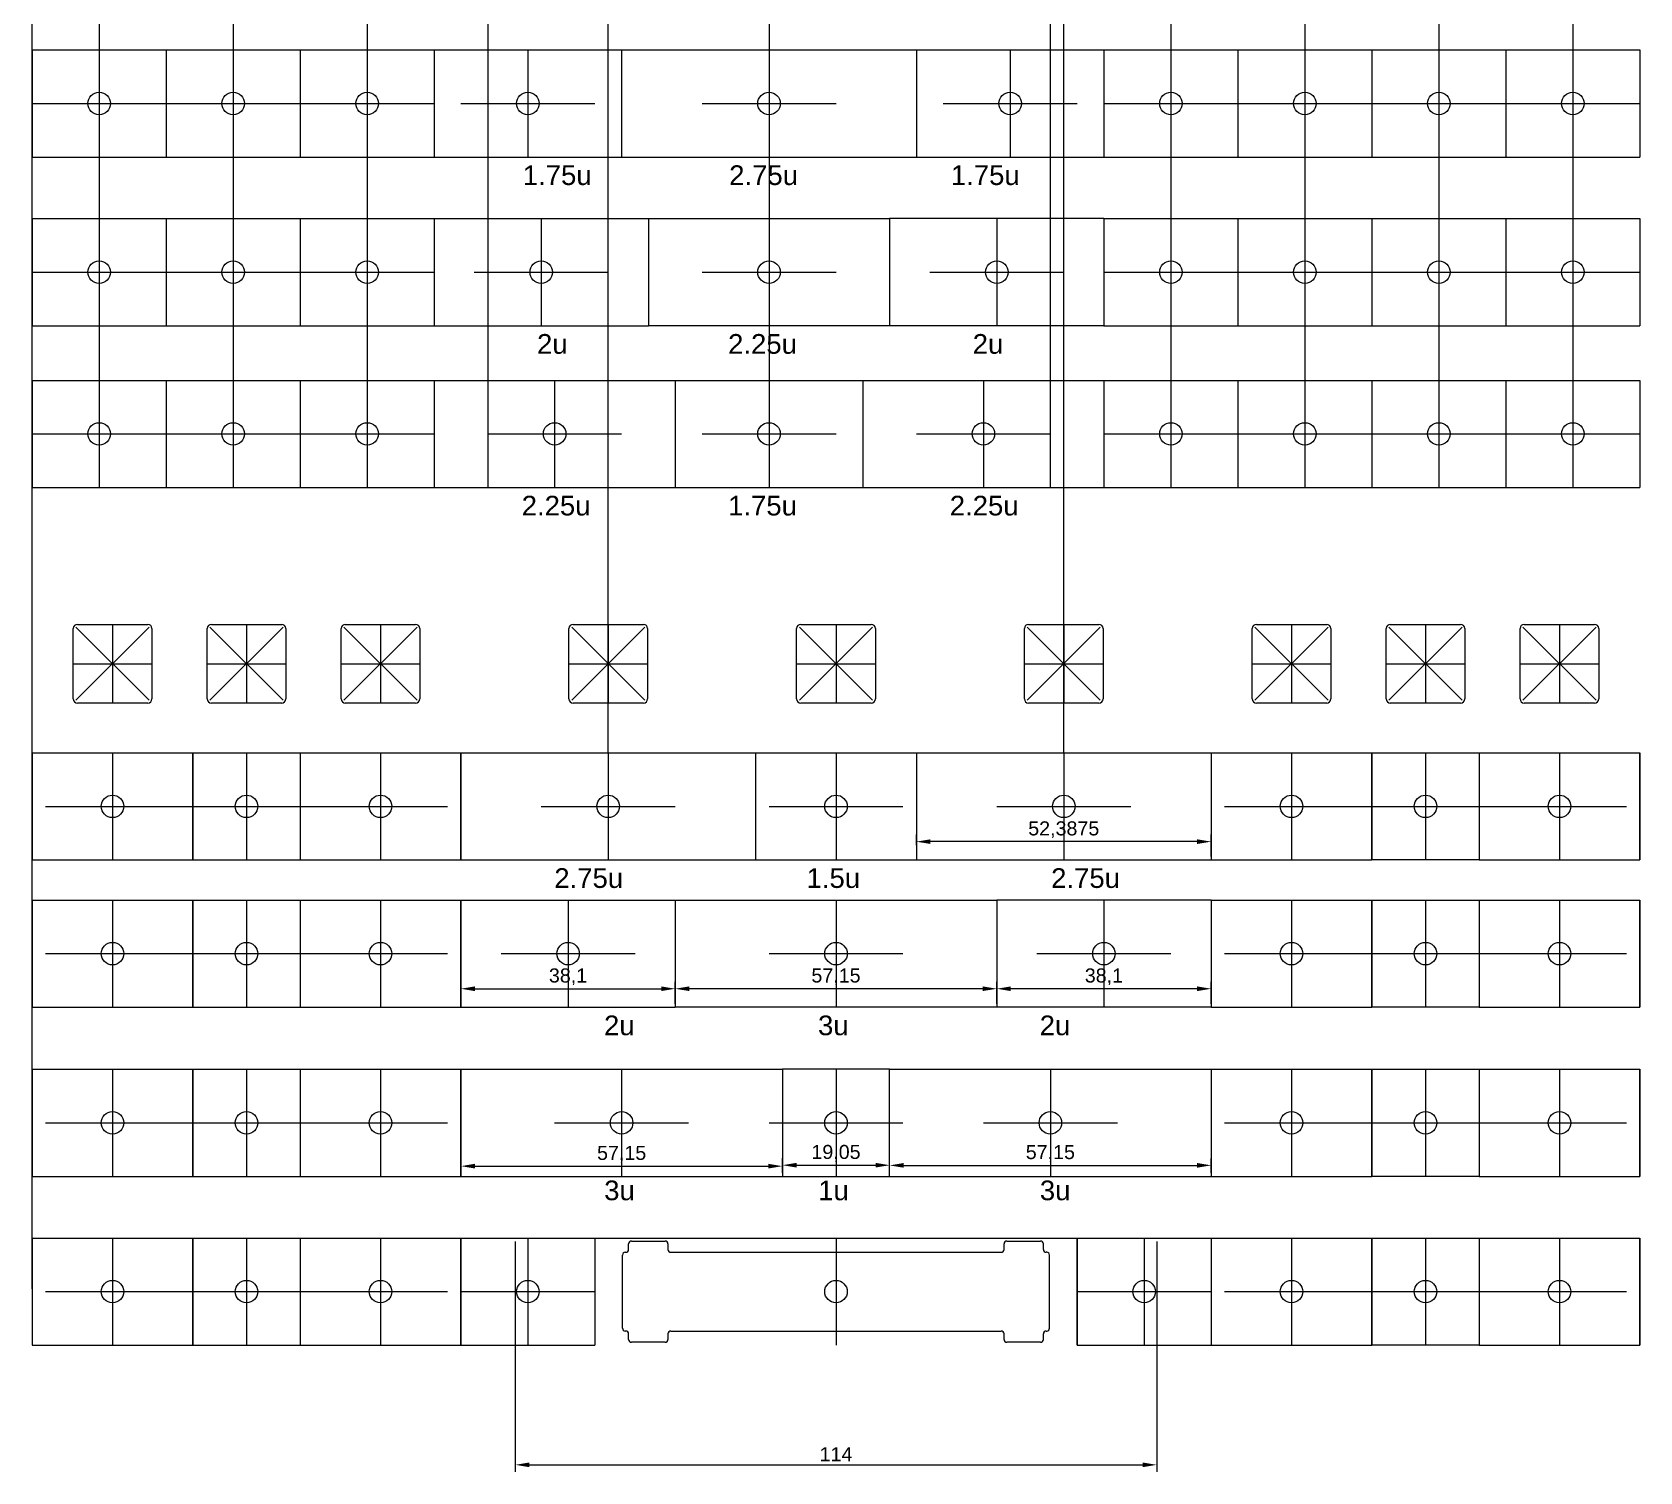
# Model space of a CAD drawing. Header units: millimetres. Extents: x 474 to 1639, y -476 to 312.
# Drawn here: x 1290.5 to 1576.2, y -476.3 to -220.3 of the extents above; entities that cross this region are included whole.
import ezdxf

# ---------------------------------------------------------------- set-up
doc = ezdxf.new("R2010")
doc.units = ezdxf.units.MM
doc.styles.get("Standard").update_dxf_attribs({"font": 'arial.ttf'})
doc.dimstyles.new('ISO-25', dxfattribs={"dimtxt": 2.5, "dimasz": 2.5, "dimexe": 1.25, "dimexo": 0.625, "dimtad": 1, "dimtxsty": 'Standard', "dimcen": 2.5, "dimadec": 0, "dimazin": 0, "dimtfac": 1, "dimtmove": 0, "dimatfit": 3, "dimfxl": 1, "dimarcsym": 0})

# ---------------------------------------------------------------- blocks, each defined once
blk = doc.blocks.new('*D65')
at = {"color": 0, "lineweight": -2, "transparency": 16777216}
for p, q in [((1366.67, -423.13), (1366.67, -420.68)), ((1369.17, -421.93), (1421.33, -421.93)), ((1423.83, -423.13), (1423.83, -420.68))]:
    blk.add_line(p, q, dxfattribs=at)
at = {"color": 0, "transparency": 16777216}
for points in [[(1369.17, -421.51), (1369.17, -422.34), (1366.67, -421.93)], [(1421.33, -421.51), (1421.33, -422.34), (1423.83, -421.93)]]:
    blk.add_solid(points, dxfattribs=at)
at = {"layer": 'Defpoints', "color": 0, "transparency": 16777216}
for p in [(1423.83, -421.93), (1366.67, -423.76), (1423.83, -423.76)]:
    blk.add_point(p, dxfattribs=at)
at = {"color": 0, "transparency": 16777216, "insert": (1395.25, -419.8), "char_height": 2.5, "attachment_point": 5}
blk.add_mtext('57,15', dxfattribs=at)
blk = doc.blocks.new('*D66')
at = {"color": 0, "lineweight": -2, "transparency": 16777216}
for p, q in [((1442.88, -423.13), (1442.88, -420.54)), ((1445.38, -421.79), (1497.53, -421.79)), ((1500.03, -423.13), (1500.03, -420.54))]:
    blk.add_line(p, q, dxfattribs=at)
at = {"color": 0, "transparency": 16777216}
for points in [[(1445.38, -421.37), (1445.38, -422.2), (1442.88, -421.79)], [(1497.53, -421.37), (1497.53, -422.2), (1500.03, -421.79)]]:
    blk.add_solid(points, dxfattribs=at)
at = {"layer": 'Defpoints', "color": 0, "transparency": 16777216}
for p in [(1500.03, -421.79), (1442.88, -423.76), (1500.03, -423.76)]:
    blk.add_point(p, dxfattribs=at)
at = {"color": 0, "transparency": 16777216, "insert": (1471.45, -419.66), "char_height": 2.5, "attachment_point": 5}
blk.add_mtext('57,15', dxfattribs=at)
blk = doc.blocks.new('*D67')
at = {"color": 0, "lineweight": -2, "transparency": 16777216}
for p, q in [((1423.83, -423.13), (1423.83, -420.51)), ((1426.33, -421.76), (1440.38, -421.76)), ((1442.88, -423.13), (1442.88, -420.51))]:
    blk.add_line(p, q, dxfattribs=at)
at = {"color": 0, "transparency": 16777216}
for points in [[(1426.33, -421.34), (1426.33, -422.17), (1423.83, -421.76)], [(1440.38, -421.34), (1440.38, -422.17), (1442.88, -421.76)]]:
    blk.add_solid(points, dxfattribs=at)
at = {"layer": 'Defpoints', "color": 0, "transparency": 16777216}
for p in [(1442.88, -421.76), (1423.83, -423.76), (1442.88, -423.76)]:
    blk.add_point(p, dxfattribs=at)
at = {"color": 0, "transparency": 16777216, "insert": (1433.35, -419.63), "char_height": 2.5, "attachment_point": 5}
blk.add_mtext('19,05', dxfattribs=at)
blk = doc.blocks.new('*D68')
at = {"color": 0, "lineweight": -2, "transparency": 16777216}
for p, q in [((1366.67, -393.05), (1366.67, -389.14)), ((1369.17, -390.39), (1402.28, -390.39)), ((1404.78, -393.05), (1404.78, -389.14))]:
    blk.add_line(p, q, dxfattribs=at)
at = {"color": 0, "transparency": 16777216}
for points in [[(1369.17, -389.97), (1369.17, -390.8), (1366.67, -390.39)], [(1402.28, -389.97), (1402.28, -390.8), (1404.78, -390.39)]]:
    blk.add_solid(points, dxfattribs=at)
at = {"layer": 'Defpoints', "color": 0, "transparency": 16777216}
for p in [(1404.78, -390.39), (1366.67, -393.67), (1404.78, -393.67)]:
    blk.add_point(p, dxfattribs=at)
at = {"color": 0, "transparency": 16777216, "insert": (1385.72, -388.26), "char_height": 2.5, "attachment_point": 5}
blk.add_mtext('38,1', dxfattribs=at)
blk = doc.blocks.new('*D69')
at = {"color": 0, "lineweight": -2, "transparency": 16777216}
for p, q in [((1404.78, -393.05), (1404.78, -389.14)), ((1459.42, -390.39), (1407.28, -390.39)), ((1461.92, -393.05), (1461.92, -389.14))]:
    blk.add_line(p, q, dxfattribs=at)
at = {"color": 0, "transparency": 16777216}
for points in [[(1407.28, -389.97), (1407.28, -390.8), (1404.78, -390.39)], [(1459.42, -389.97), (1459.42, -390.8), (1461.92, -390.39)]]:
    blk.add_solid(points, dxfattribs=at)
at = {"layer": 'Defpoints', "color": 0, "transparency": 16777216}
for p in [(1404.78, -390.39), (1404.78, -393.67), (1461.92, -393.67)]:
    blk.add_point(p, dxfattribs=at)
at = {"color": 0, "transparency": 16777216, "insert": (1433.35, -388.26), "char_height": 2.5, "attachment_point": 5}
blk.add_mtext('57,15', dxfattribs=at)
blk = doc.blocks.new('*D70')
at = {"color": 0, "lineweight": -2, "transparency": 16777216}
for p, q in [((1461.92, -393.05), (1461.92, -389.14)), ((1497.53, -390.39), (1464.42, -390.39)), ((1500.03, -393.05), (1500.03, -389.14))]:
    blk.add_line(p, q, dxfattribs=at)
at = {"color": 0, "transparency": 16777216}
for points in [[(1464.42, -389.97), (1464.42, -390.8), (1461.92, -390.39)], [(1497.53, -389.97), (1497.53, -390.8), (1500.03, -390.39)]]:
    blk.add_solid(points, dxfattribs=at)
at = {"layer": 'Defpoints', "color": 0, "transparency": 16777216}
for p in [(1461.92, -390.39), (1461.92, -393.67), (1500.03, -393.67)]:
    blk.add_point(p, dxfattribs=at)
at = {"color": 0, "transparency": 16777216, "insert": (1480.97, -388.26), "char_height": 2.5, "attachment_point": 5}
blk.add_mtext('38,1', dxfattribs=at)
blk = doc.blocks.new('*D71')
at = {"color": 0, "lineweight": -2, "transparency": 16777216}
for p, q in [((1447.64, -364.86), (1447.64, -362.99)), ((1497.53, -364.24), (1450.14, -364.24)), ((1500.03, -366.86), (1500.03, -362.99))]:
    blk.add_line(p, q, dxfattribs=at)
at = {"color": 0, "transparency": 16777216}
for points in [[(1450.14, -363.82), (1450.14, -364.65), (1447.64, -364.24)], [(1497.53, -363.82), (1497.53, -364.65), (1500.03, -364.24)]]:
    blk.add_solid(points, dxfattribs=at)
at = {"layer": 'Defpoints', "color": 0, "transparency": 16777216}
for p in [(1447.64, -364.24), (1447.64, -365.49), (1500.03, -367.49)]:
    blk.add_point(p, dxfattribs=at)
at = {"color": 0, "transparency": 16777216, "insert": (1473.83, -362.11), "char_height": 2.5, "attachment_point": 5}
blk.add_mtext('52,3875', dxfattribs=at)
blk = doc.blocks.new('*D64')
at = {"color": 0, "lineweight": -2, "transparency": 16777216}
for p, q in [((1376.35, -435.33), (1376.35, -476.27)), ((1490.35, -435.33), (1490.35, -476.27)), ((1378.85, -475.02), (1487.85, -475.02))]:
    blk.add_line(p, q, dxfattribs=at)
at = {"color": 0, "transparency": 16777216}
for points in [[(1378.85, -474.61), (1378.85, -475.44), (1376.35, -475.02)], [(1487.85, -474.61), (1487.85, -475.44), (1490.35, -475.02)]]:
    blk.add_solid(points, dxfattribs=at)
at = {"layer": 'Defpoints', "color": 0, "transparency": 16777216}
for p in [(1376.35, -434.71), (1490.35, -434.71), (1490.35, -475.02)]:
    blk.add_point(p, dxfattribs=at)
at = {"color": 0, "transparency": 16777216, "insert": (1433.35, -473.14), "char_height": 2.5, "attachment_point": 5}
blk.add_mtext('114', dxfattribs=at)

msp = doc.modelspace()

# ---------------------------------------------------------------- linework, layer by layer
at = {"color": 2}
for p, q in [((1290.475, -443.757804), (1290.475, -41.736331)), ((1302.38125, -95.565102), (1302.38125, -282.227576)), ((1326.19375, -95.565102), (1326.19375, -282.227576)), ((1350.00625, -95.565102), (1350.00625, -282.227576)), ((1492.88125, -95.565102), (1492.88125, -282.227576)), ((1516.69375, -95.565102), (1516.69375, -282.227576)), ((1540.50625, -95.565102), (1540.50625, -282.227576)), ((1564.31875, -95.565102), (1564.31875, -282.227576)), ((1290.475, -223.477753), (1314.2875, -223.477753)), ((1290.475, -223.477753), (1290.475, -242.527753)), ((1302.38125, -223.477753), (1302.38125, -242.527753)), ((1314.2875, -223.477753), (1314.2875, -242.527753)), ((1314.2875, -223.477753), (1338.1, -223.477753)), ((1314.2875, -223.477753), (1314.2875, -242.527753)), ((1326.19375, -223.477753), (1326.19375, -242.527753)), ((1338.1, -223.477753), (1338.1, -242.527753)), ((1338.1, -223.477753), (1361.9125, -223.477753)), ((1338.1, -223.477753), (1338.1, -242.527753)), ((1350.00625, -223.477753), (1350.00625, -242.527753)), ((1361.9125, -223.477753), (1361.9125, -242.527753)), ((1361.9125, -223.477753), (1395.25, -223.477753)), ((1378.58125, -223.477753), (1378.58125, -242.527753)), ((1395.25, -223.477753), (1395.25, -242.527753)), ((1395.25, -223.477753), (1447.6375, -223.477753)), ((1421.44375, -223.477753), (1421.44375, -242.527753)), ((1447.6375, -223.477753), (1480.975, -223.477753)), ((1447.6375, -223.477753), (1447.6375, -242.527753)), ((1464.30625, -223.477753), (1464.30625, -242.527753)), ((1480.975, -223.477753), (1480.975, -242.527753)), ((1480.975, -223.477753), (1504.7875, -223.477753)), ((1480.975, -223.477753), (1480.975, -242.527753)), ((1492.88125, -223.477753), (1492.88125, -242.527753)), ((1504.7875, -223.477753), (1504.7875, -242.527753)), ((1504.7875, -223.477753), (1528.6, -223.477753)), ((1504.7875, -223.477753), (1504.7875, -242.527753)), ((1516.69375, -223.477753), (1516.69375, -242.527753)), ((1528.6, -223.477753), (1528.6, -242.527753)), ((1528.6, -223.477753), (1552.4125, -223.477753)), ((1528.6, -223.477753), (1528.6, -242.527753)), ((1540.50625, -223.477753), (1540.50625, -242.527753)), ((1552.4125, -223.477753), (1552.4125, -242.527753)), ((1552.4125, -223.477753), (1576.225, -223.477753)), ((1552.4125, -223.477753), (1552.4125, -242.527753)), ((1564.31875, -223.477753), (1564.31875, -242.527753)), ((1576.225, -223.477753), (1576.225, -242.527753)), ((1290.475, -233.002753), (1314.2875, -233.002753)), ((1314.2875, -233.002753), (1338.1, -233.002753)), ((1338.1, -233.002753), (1361.9125, -233.002753)), ((1366.675, -233.002753), (1390.4875, -233.002753)), ((1409.5375, -233.002753), (1433.35, -233.002753)), ((1452.4, -233.002753), (1476.2125, -233.002753)), ((1480.975, -233.002753), (1504.7875, -233.002753)), ((1504.7875, -233.002753), (1528.6, -233.002753)), ((1528.6, -233.002753), (1552.4125, -233.002753)), ((1552.4125, -233.002753), (1576.225, -233.002753)), ((1290.475, -242.527753), (1314.2875, -242.527753)), ((1314.2875, -242.527753), (1338.1, -242.527753)), ((1338.1, -242.527753), (1361.9125, -242.527753)), ((1361.9125, -242.527753), (1395.25, -242.527753)), ((1395.25, -242.527753), (1447.6375, -242.527753)), ((1447.6375, -242.527753), (1480.975, -242.527753)), ((1480.975, -242.527753), (1504.7875, -242.527753)), ((1504.7875, -242.527753), (1528.6, -242.527753)), ((1528.6, -242.527753), (1552.4125, -242.527753)), ((1552.4125, -242.527753), (1576.225, -242.527753)), ((1290.475, -253.477753), (1314.2875, -253.477753)), ((1290.475, -253.477753), (1290.475, -272.527753)), ((1302.38125, -253.477753), (1302.38125, -272.527753)), ((1314.2875, -253.477753), (1314.2875, -272.527753)), ((1314.2875, -253.477753), (1338.1, -253.477753)), ((1314.2875, -253.477753), (1314.2875, -272.527753)), ((1326.19375, -253.477753), (1326.19375, -272.527753)), ((1338.1, -253.477753), (1338.1, -272.527753)), ((1338.1, -253.477753), (1361.9125, -253.477753)), ((1338.1, -253.477753), (1338.1, -272.527753)), ((1350.00625, -253.477753), (1350.00625, -272.527753)), ((1361.9125, -253.477753), (1361.9125, -272.527753)), ((1361.9125, -253.477753), (1400.0125, -253.477753)), ((1380.9625, -253.477753), (1380.9625, -272.527753)), ((1400.0125, -253.477753), (1400.0125, -272.527753)), ((1400.0125, -253.477753), (1442.875, -253.477753)), ((1421.44375, -253.477753), (1421.44375, -272.527753)), ((1480.975, -253.477753), (1442.875, -253.477753)), ((1442.875, -253.477753), (1442.875, -272.527753)), ((1461.925, -253.477753), (1461.925, -272.527753)), ((1480.975, -253.477753), (1480.975, -272.527753)), ((1480.975, -253.477753), (1504.7875, -253.477753)), ((1480.975, -253.477753), (1480.975, -272.527753)), ((1492.88125, -253.477753), (1492.88125, -272.527753)), ((1504.7875, -253.477753), (1504.7875, -272.527753)), ((1504.7875, -253.477753), (1528.6, -253.477753)), ((1504.7875, -253.477753), (1504.7875, -272.527753)), ((1516.69375, -253.477753), (1516.69375, -272.527753)), ((1528.6, -253.477753), (1528.6, -272.527753)), ((1528.6, -253.477753), (1552.4125, -253.477753)), ((1528.6, -253.477753), (1528.6, -272.527753)), ((1540.50625, -253.477753), (1540.50625, -272.527753)), ((1552.4125, -253.477753), (1552.4125, -272.527753)), ((1552.4125, -253.477753), (1576.225, -253.477753)), ((1552.4125, -253.477753), (1552.4125, -272.527753)), ((1564.31875, -253.477753), (1564.31875, -272.527753)), ((1576.225, -253.477753), (1576.225, -272.527753)), ((1290.475, -263.002753), (1314.2875, -263.002753)), ((1314.2875, -263.002753), (1338.1, -263.002753)), ((1338.1, -263.002753), (1361.9125, -263.002753)), ((1369.05625, -263.002753), (1392.86875, -263.002753)), ((1409.5375, -263.002753), (1433.35, -263.002753)), ((1450.01875, -263.002753), (1473.83125, -263.002753)), ((1480.975, -263.002753), (1504.7875, -263.002753)), ((1504.7875, -263.002753), (1528.6, -263.002753)), ((1528.6, -263.002753), (1552.4125, -263.002753)), ((1552.4125, -263.002753), (1576.225, -263.002753)), ((1290.475, -272.527753), (1314.2875, -272.527753)), ((1314.2875, -272.527753), (1338.1, -272.527753)), ((1338.1, -272.527753), (1361.9125, -272.527753)), ((1361.9125, -272.527753), (1400.0125, -272.527753)), ((1442.875, -272.527753), (1400.0125, -272.527753)), ((1480.975, -272.527753), (1442.875, -272.527753)), ((1480.975, -272.527753), (1504.7875, -272.527753)), ((1504.7875, -272.527753), (1528.6, -272.527753)), ((1528.6, -272.527753), (1552.4125, -272.527753)), ((1552.4125, -272.527753), (1576.225, -272.527753)), ((1290.475, -282.227576), (1314.2875, -282.227576)), ((1290.475, -282.227576), (1290.475, -301.277576)), ((1302.38125, -282.227576), (1302.38125, -301.277576)), ((1314.2875, -282.227576), (1314.2875, -301.277576)), ((1314.2875, -282.227576), (1338.1, -282.227576)), ((1314.2875, -282.227576), (1314.2875, -301.277576)), ((1326.19375, -282.227576), (1326.19375, -301.277576)), ((1338.1, -282.227576), (1338.1, -301.277576)), ((1338.1, -282.227576), (1361.9125, -282.227576)), ((1338.1, -282.227576), (1338.1, -301.277576)), ((1350.00625, -282.227576), (1350.00625, -301.277576)), ((1361.9125, -282.227576), (1361.9125, -301.277576)), ((1361.9125, -282.227576), (1480.975, -282.227576)), ((1361.9125, -282.227576), (1404.775, -282.227576)), ((1383.34375, -282.227576), (1383.34375, -301.277576)), ((1404.775, -282.227576), (1404.775, -301.277576)), ((1421.44375, -282.227576), (1421.44375, -301.277576)), ((1438.1125, -282.227576), (1480.975, -282.227576)), ((1438.1125, -282.227576), (1438.1125, -301.277576)), ((1459.54375, -282.227576), (1459.54375, -301.277576)), ((1480.975, -282.227576), (1480.975, -301.277576)), ((1480.975, -282.227576), (1504.7875, -282.227576)), ((1480.975, -282.227576), (1480.975, -301.277576)), ((1492.88125, -282.227576), (1492.88125, -301.277576)), ((1504.7875, -282.227576), (1504.7875, -301.277576)), ((1504.7875, -282.227576), (1528.6, -282.227576)), ((1504.7875, -282.227576), (1504.7875, -301.277576)), ((1516.69375, -282.227576), (1516.69375, -301.277576)), ((1528.6, -282.227576), (1528.6, -301.277576)), ((1528.6, -282.227576), (1552.4125, -282.227576)), ((1528.6, -282.227576), (1528.6, -301.277576)), ((1540.50625, -282.227576), (1540.50625, -301.277576)), ((1552.4125, -282.227576), (1552.4125, -301.277576)), ((1552.4125, -282.227576), (1576.225, -282.227576)), ((1552.4125, -282.227576), (1552.4125, -301.277576)), ((1564.31875, -282.227576), (1564.31875, -301.277576)), ((1576.225, -282.227576), (1576.225, -301.277576)), ((1290.475, -291.752576), (1314.2875, -291.752576)), ((1314.2875, -291.752576), (1338.1, -291.752576)), ((1338.1, -291.752576), (1361.9125, -291.752576)), ((1371.4375, -291.752576), (1395.25, -291.752576)), ((1409.5375, -291.752576), (1433.35, -291.752576)), ((1447.6375, -291.752576), (1471.45, -291.752576)), ((1480.975, -291.752576), (1504.7875, -291.752576)), ((1504.7875, -291.752576), (1528.6, -291.752576)), ((1528.6, -291.752576), (1552.4125, -291.752576)), ((1552.4125, -291.752576), (1576.225, -291.752576)), ((1290.475, -301.277576), (1314.2875, -301.277576)), ((1314.2875, -301.277576), (1338.1, -301.277576)), ((1338.1, -301.277576), (1361.9125, -301.277576)), ((1361.9125, -301.277576), (1480.975, -301.277576)), ((1480.975, -301.277576), (1504.7875, -301.277576)), ((1504.7875, -301.277576), (1528.6, -301.277576)), ((1528.6, -301.277576), (1552.4125, -301.277576)), ((1552.4125, -301.277576), (1576.225, -301.277576)), ((1298.2625, -326.112378), (1311.2625, -339.112378)), ((1298.2625, -339.112378), (1311.2625, -326.112378)), ((1322.075, -326.112378), (1335.075, -339.112378)), ((1322.075, -339.112378), (1335.075, -326.112378)), ((1345.8875, -326.112378), (1358.8875, -339.112378)), ((1345.8875, -339.112378), (1358.8875, -326.112378)), ((1386.36875, -326.112378), (1399.36875, -339.112378)), ((1386.36875, -339.112378), (1399.36875, -326.112378)), ((1426.85, -326.112378), (1439.85, -339.112378)), ((1426.85, -339.112378), (1439.85, -326.112378)), ((1467.33125, -326.112378), (1480.33125, -339.112378)), ((1467.33125, -339.112378), (1480.33125, -326.112378)), ((1507.8125, -326.112378), (1520.8125, -339.112378)), ((1507.8125, -339.112378), (1520.8125, -326.112378)), ((1531.625, -326.112378), (1544.625, -339.112378)), ((1531.625, -339.112378), (1544.625, -326.112378)), ((1555.4375, -326.112378), (1568.4375, -339.112378)), ((1555.4375, -339.112378), (1568.4375, -326.112378)), ((1290.475, -348.438588), (1319.05, -348.438588)), ((1290.475, -348.438588), (1290.475, -367.488588)), ((1304.7625, -348.438588), (1304.7625, -367.488588)), ((1319.05, -348.438588), (1319.05, -367.488588)), ((1319.05, -348.438588), (1338.1, -348.438588)), ((1319.05, -367.488588), (1319.05, -348.438588)), ((1328.575, -348.438588), (1328.575, -367.488588)), ((1338.1, -348.438588), (1338.1, -367.488588)), ((1338.1, -348.438588), (1366.675, -348.438588)), ((1338.1, -348.438588), (1338.1, -367.488588)), ((1352.3875, -348.438588), (1352.3875, -367.488588)), ((1366.675, -348.438588), (1366.675, -367.488588)), ((1366.675, -367.488588), (1366.675, -348.438588)), ((1366.675, -348.438588), (1500.025, -348.438588)), ((1366.675, -348.438588), (1419.0625, -348.438588)), ((1392.86875, -348.438588), (1392.86875, -367.488588)), ((1419.0625, -348.438588), (1419.0625, -367.488588)), ((1433.35, -348.438588), (1433.35, -367.488588)), ((1447.6375, -348.438588), (1500.025, -348.438588)), ((1447.6375, -348.438588), (1447.6375, -367.488588)), ((1473.83125, -348.438588), (1473.83125, -367.488588)), ((1500.025, -348.438588), (1528.6, -348.438588)), ((1500.025, -348.438588), (1500.025, -367.488588)), ((1514.3125, -348.438588), (1514.3125, -367.488588)), ((1528.6, -348.438588), (1528.6, -367.488588)), ((1528.6, -348.438588), (1547.65, -348.438588)), ((1528.6, -367.488588), (1528.6, -348.438588)), ((1538.125, -348.438588), (1538.125, -367.488588)), ((1547.65, -348.438588), (1547.65, -367.488588)), ((1547.65, -348.438588), (1576.225, -348.438588)), ((1547.65, -348.438588), (1547.65, -367.488588)), ((1561.9375, -348.438588), (1561.9375, -367.488588)), ((1576.225, -348.438588), (1576.225, -367.488588)), ((1576.225, -367.488588), (1576.225, -348.438588)), ((1292.85625, -357.963588), (1316.66875, -357.963588)), ((1316.66875, -357.963588), (1340.48125, -357.963588)), ((1340.48125, -357.963588), (1364.29375, -357.963588)), ((1380.9625, -357.963588), (1404.775, -357.963588)), ((1421.44375, -357.963588), (1445.25625, -357.963588)), ((1461.925, -357.963588), (1485.7375, -357.963588)), ((1502.40625, -357.963588), (1526.21875, -357.963588)), ((1526.21875, -357.963588), (1550.03125, -357.963588)), ((1550.03125, -357.963588), (1573.84375, -357.963588)), ((1290.475, -367.488588), (1319.05, -367.488588)), ((1319.05, -367.488588), (1338.1, -367.488588)), ((1338.1, -367.488588), (1366.675, -367.488588)), ((1366.675, -367.488588), (1500.025, -367.488588)), ((1366.675, -367.488588), (1419.0625, -367.488588)), ((1500.025, -367.488588), (1528.6, -367.488588)), ((1547.65, -367.488588), (1528.6, -367.488588)), ((1547.65, -367.488588), (1576.225, -367.488588)), ((1290.475, -374.624319), (1319.05, -374.624319)), ((1290.475, -374.624319), (1290.475, -393.674319)), ((1304.7625, -374.624319), (1304.7625, -393.674319)), ((1319.05, -374.624319), (1319.05, -393.674319)), ((1319.05, -374.624319), (1338.1, -374.624319)), ((1319.05, -393.674319), (1319.05, -374.624319)), ((1328.575, -374.624319), (1328.575, -393.674319)), ((1338.1, -374.624319), (1338.1, -393.674319)), ((1338.1, -374.624319), (1366.675, -374.624319)), ((1338.1, -374.624319), (1338.1, -393.674319)), ((1352.3875, -374.624319), (1352.3875, -393.674319)), ((1366.675, -374.624319), (1366.675, -393.674319)), ((1366.675, -393.674319), (1366.675, -374.624319)), ((1366.675, -374.624319), (1404.775, -374.624319)), ((1385.725, -374.624319), (1385.725, -393.674319)), ((1404.775, -374.624319), (1404.775, -393.674319)), ((1404.775, -374.624319), (1461.925, -374.624319)), ((1433.35, -374.624319), (1433.35, -393.674319)), ((1500.025, -374.624319), (1461.925, -374.624319)), ((1461.925, -374.624319), (1461.925, -393.674319)), ((1480.975, -374.624319), (1480.975, -393.674319)), ((1500.025, -374.624319), (1528.6, -374.624319)), ((1500.025, -374.624319), (1500.025, -393.674319)), ((1514.3125, -374.624319), (1514.3125, -393.674319)), ((1528.6, -374.624319), (1528.6, -393.674319)), ((1528.6, -374.624319), (1547.65, -374.624319)), ((1528.6, -393.674319), (1528.6, -374.624319)), ((1538.125, -374.624319), (1538.125, -393.674319)), ((1547.65, -374.624319), (1547.65, -393.674319)), ((1547.65, -374.624319), (1576.225, -374.624319)), ((1547.65, -374.624319), (1547.65, -393.674319)), ((1561.9375, -374.624319), (1561.9375, -393.674319)), ((1576.225, -374.624319), (1576.225, -393.674319)), ((1576.225, -393.674319), (1576.225, -374.624319)), ((1292.85625, -384.149319), (1316.66875, -384.149319)), ((1316.66875, -384.149319), (1340.48125, -384.149319)), ((1340.48125, -384.149319), (1364.29375, -384.149319)), ((1373.81875, -384.149319), (1397.63125, -384.149319)), ((1421.44375, -384.149319), (1445.25625, -384.149319)), ((1469.06875, -384.149319), (1492.88125, -384.149319)), ((1502.40625, -384.149319), (1526.21875, -384.149319)), ((1526.21875, -384.149319), (1550.03125, -384.149319)), ((1550.03125, -384.149319), (1573.84375, -384.149319)), ((1290.475, -393.674319), (1319.05, -393.674319)), ((1319.05, -393.674319), (1338.1, -393.674319)), ((1338.1, -393.674319), (1366.675, -393.674319)), ((1366.675, -393.674319), (1404.775, -393.674319)), ((1461.925, -393.674319), (1404.775, -393.674319)), ((1500.025, -393.674319), (1461.925, -393.674319)), ((1500.025, -393.674319), (1528.6, -393.674319)), ((1547.65, -393.674319), (1528.6, -393.674319)), ((1547.65, -393.674319), (1576.225, -393.674319)), ((1290.475, -404.707804), (1319.05, -404.707804)), ((1290.475, -404.707804), (1290.475, -423.757804)), ((1304.7625, -404.707804), (1304.7625, -423.757804)), ((1319.05, -404.707804), (1319.05, -423.757804)), ((1319.05, -404.707804), (1338.1, -404.707804)), ((1319.05, -423.757804), (1319.05, -404.707804)), ((1328.575, -404.707804), (1328.575, -423.757804)), ((1338.1, -404.707804), (1338.1, -423.757804)), ((1338.1, -404.707804), (1366.675, -404.707804)), ((1338.1, -404.707804), (1338.1, -423.757804)), ((1352.3875, -404.707804), (1352.3875, -423.757804)), ((1366.675, -404.707804), (1366.675, -423.757804)), ((1366.675, -423.757804), (1366.675, -404.707804)), ((1366.675, -404.707804), (1423.825, -404.707804)), ((1395.25, -404.707804), (1395.25, -423.757804)), ((1423.825, -404.707804), (1423.825, -423.757804)), ((1442.875, -404.707804), (1423.825, -404.707804)), ((1433.35, -404.707804), (1433.35, -423.757804)), ((1442.875, -404.707804), (1500.025, -404.707804)), ((1442.875, -423.757804), (1442.875, -404.707804)), ((1471.45, -404.707804), (1471.45, -423.757804)), ((1500.025, -404.707804), (1528.6, -404.707804)), ((1500.025, -404.707804), (1500.025, -423.757804)), ((1514.3125, -404.707804), (1514.3125, -423.757804)), ((1528.6, -404.707804), (1528.6, -423.757804)), ((1528.6, -404.707804), (1547.65, -404.707804)), ((1528.6, -423.757804), (1528.6, -404.707804)), ((1538.125, -404.707804), (1538.125, -423.757804)), ((1547.65, -404.707804), (1547.65, -423.757804)), ((1547.65, -404.707804), (1576.225, -404.707804)), ((1547.65, -404.707804), (1547.65, -423.757804)), ((1561.9375, -404.707804), (1561.9375, -423.757804)), ((1576.225, -404.707804), (1576.225, -423.757804)), ((1576.225, -423.757804), (1576.225, -404.707804)), ((1292.85625, -414.232804), (1316.66875, -414.232804)), ((1316.66875, -414.232804), (1340.48125, -414.232804)), ((1340.48125, -414.232804), (1364.29375, -414.232804)), ((1383.34375, -414.232804), (1407.15625, -414.232804)), ((1421.44375, -414.232804), (1445.25625, -414.232804)), ((1459.54375, -414.232804), (1483.35625, -414.232804)), ((1502.40625, -414.232804), (1526.21875, -414.232804)), ((1526.21875, -414.232804), (1550.03125, -414.232804)), ((1550.03125, -414.232804), (1573.84375, -414.232804)), ((1290.475, -423.757804), (1319.05, -423.757804)), ((1319.05, -423.757804), (1338.1, -423.757804)), ((1338.1, -423.757804), (1366.675, -423.757804)), ((1366.675, -423.757804), (1423.825, -423.757804)), ((1423.825, -423.757804), (1442.875, -423.757804)), ((1442.875, -423.757804), (1500.025, -423.757804)), ((1500.025, -423.757804), (1528.6, -423.757804)), ((1547.65, -423.757804), (1528.6, -423.757804)), ((1547.65, -423.757804), (1576.225, -423.757804)), ((1290.475, -434.707804), (1319.05, -434.707804)), ((1290.475, -434.707804), (1290.475, -453.757804)), ((1304.7625, -434.707804), (1304.7625, -453.757804)), ((1319.05, -434.707804), (1319.05, -453.757804)), ((1319.05, -434.707804), (1338.1, -434.707804)), ((1319.05, -453.757804), (1319.05, -434.707804)), ((1328.575, -434.707804), (1328.575, -453.757804)), ((1338.1, -434.707804), (1338.1, -453.757804)), ((1338.1, -434.707804), (1366.675, -434.707804)), ((1338.1, -434.707804), (1338.1, -453.757804)), ((1352.3875, -434.707804), (1352.3875, -453.757804)), ((1366.675, -434.707804), (1366.675, -453.757804)), ((1366.675, -453.757804), (1366.675, -434.707804)), ((1366.675, -434.707804), (1390.4875, -434.707804)), ((1366.675, -434.707804), (1366.675, -453.757804)), ((1378.58125, -434.707804), (1378.58125, -453.757804)), ((1390.4875, -434.707804), (1390.4875, -453.757804)), ((1390.4875, -434.707804), (1390.4875, -453.757804)), ((1390.4875, -434.707804), (1390.4875, -453.757804)), ((1390.4875, -434.707804), (1433.35, -434.707804)), ((1433.35, -434.707804), (1433.35, -453.757804)), ((1433.35, -434.707804), (1476.2125, -434.707804)), ((1476.2125, -434.707804), (1476.2125, -453.757804)), ((1476.2125, -453.757804), (1476.2125, -434.707804)), ((1476.2125, -434.707804), (1500.025, -434.707804)), ((1476.2125, -434.707804), (1476.2125, -453.757804)), ((1476.2125, -434.707804), (1476.2125, -453.757804)), ((1488.11875, -434.707804), (1488.11875, -453.757804)), ((1500.025, -434.707804), (1528.6, -434.707804)), ((1500.025, -434.707804), (1500.025, -453.757804)), ((1500.025, -434.707804), (1500.025, -453.757804)), ((1500.025, -434.707804), (1500.025, -453.757804)), ((1514.3125, -434.707804), (1514.3125, -453.757804)), ((1528.6, -434.707804), (1528.6, -453.757804)), ((1528.6, -434.707804), (1547.65, -434.707804)), ((1528.6, -453.757804), (1528.6, -434.707804)), ((1538.125, -434.707804), (1538.125, -453.757804)), ((1547.65, -434.707804), (1547.65, -453.757804)), ((1547.65, -434.707804), (1576.225, -434.707804)), ((1547.65, -434.707804), (1547.65, -453.757804)), ((1561.9375, -434.707804), (1561.9375, -453.757804)), ((1576.225, -434.707804), (1576.225, -453.757804)), ((1576.225, -453.757804), (1576.225, -434.707804)), ((1292.85625, -444.232804), (1316.66875, -444.232804)), ((1316.66875, -444.232804), (1340.48125, -444.232804)), ((1340.48125, -444.232804), (1364.29375, -444.232804)), ((1366.675, -444.232804), (1390.4875, -444.232804)), ((1476.2125, -444.232804), (1500.025, -444.232804)), ((1502.40625, -444.232804), (1526.21875, -444.232804)), ((1526.21875, -444.232804), (1550.03125, -444.232804)), ((1550.03125, -444.232804), (1573.84375, -444.232804)), ((1290.475, -453.757804), (1319.05, -453.757804)), ((1319.05, -453.757804), (1338.1, -453.757804)), ((1338.1, -453.757804), (1366.675, -453.757804)), ((1366.675, -453.757804), (1390.4875, -453.757804)), ((1476.2125, -453.757804), (1500.025, -453.757804)), ((1500.025, -453.757804), (1528.6, -453.757804)), ((1547.65, -453.757804), (1528.6, -453.757804)), ((1547.65, -453.757804), (1576.225, -453.757804))]:
    msp.add_line(p, q, dxfattribs=at)
at = {"color": 5}
for p, q in [((1371.44375, -90.0125), (1371.44375, -301.277576)), ((1471.44375, -90.0125), (1471.44375, -301.277576)), ((1421.44375, -95.565102), (1421.44375, -282.227576))]:
    msp.add_line(p, q, dxfattribs=at)
at = {"color": 1}
for p, q in [((1392.86875, -348.438588), (1392.86875, -174.651543)), ((1473.83125, -348.438588), (1473.83125, -174.651543)), ((1304.7625, -325.612378), (1304.7625, -339.612378)), ((1328.575, -325.612378), (1328.575, -339.612378)), ((1352.3875, -325.612378), (1352.3875, -339.612378)), ((1392.86875, -325.612378), (1392.86875, -339.612378)), ((1433.35, -325.612378), (1433.35, -339.612378)), ((1473.83125, -325.612378), (1473.83125, -339.612378)), ((1514.3125, -325.612378), (1514.3125, -339.612378)), ((1538.125, -325.612378), (1538.125, -339.612378)), ((1561.9375, -325.612378), (1561.9375, -339.612378)), ((1297.7625, -332.612378), (1311.7625, -332.612378)), ((1321.575, -332.612378), (1335.575, -332.612378)), ((1345.3875, -332.612378), (1359.3875, -332.612378)), ((1385.86875, -332.612378), (1399.86875, -332.612378)), ((1426.35, -332.612378), (1440.35, -332.612378)), ((1466.83125, -332.612378), (1480.83125, -332.612378)), ((1507.3125, -332.612378), (1521.3125, -332.612378)), ((1531.125, -332.612378), (1545.125, -332.612378)), ((1554.9375, -332.612378), (1568.9375, -332.612378))]:
    msp.add_line(p, q, dxfattribs=at)
at = {"color": 4}
for p, q in [((1298.5125, -325.612378), (1311.0125, -325.612378)), ((1322.325, -325.612378), (1334.825, -325.612378)), ((1346.1375, -325.612378), (1358.6375, -325.612378)), ((1386.61875, -325.612378), (1399.11875, -325.612378)), ((1427.1, -325.612378), (1439.6, -325.612378)), ((1467.58125, -325.612378), (1480.08125, -325.612378)), ((1508.0625, -325.612378), (1520.5625, -325.612378)), ((1531.875, -325.612378), (1544.375, -325.612378)), ((1555.6875, -325.612378), (1568.1875, -325.612378)), ((1297.7625, -338.862378), (1297.7625, -326.362378)), ((1311.7625, -326.362378), (1311.7625, -338.862378)), ((1321.575, -338.862378), (1321.575, -326.362378)), ((1335.575, -326.362378), (1335.575, -338.862378)), ((1345.3875, -338.862378), (1345.3875, -326.362378)), ((1359.3875, -326.362378), (1359.3875, -338.862378)), ((1385.86875, -338.862378), (1385.86875, -326.362378)), ((1399.86875, -326.362378), (1399.86875, -338.862378)), ((1426.35, -338.862378), (1426.35, -326.362378)), ((1440.35, -326.362378), (1440.35, -338.862378)), ((1466.83125, -338.862378), (1466.83125, -326.362378)), ((1480.83125, -326.362378), (1480.83125, -338.862378)), ((1507.3125, -338.862378), (1507.3125, -326.362378)), ((1521.3125, -326.362378), (1521.3125, -338.862378)), ((1531.125, -338.862378), (1531.125, -326.362378)), ((1545.125, -326.362378), (1545.125, -338.862378)), ((1554.9375, -338.862378), (1554.9375, -326.362378)), ((1568.9375, -326.362378), (1568.9375, -338.862378)), ((1311.0125, -339.612378), (1298.5125, -339.612378)), ((1334.825, -339.612378), (1322.325, -339.612378)), ((1358.6375, -339.612378), (1346.1375, -339.612378)), ((1399.11875, -339.612378), (1386.61875, -339.612378)), ((1439.6, -339.612378), (1427.1, -339.612378)), ((1480.08125, -339.612378), (1467.58125, -339.612378)), ((1520.5625, -339.612378), (1508.0625, -339.612378)), ((1544.375, -339.612378), (1531.875, -339.612378)), ((1568.1875, -339.612378), (1555.6875, -339.612378)), ((1396.48075, -436.732804), (1396.48075, -435.732804)), ((1396.98075, -435.232804), (1402.98075, -435.232804)), ((1403.48075, -435.732804), (1403.48075, -436.732804)), ((1463.21925, -436.732804), (1463.21925, -435.732804)), ((1463.71925, -435.232804), (1469.71925, -435.232804)), ((1470.21925, -436.732804), (1470.21925, -435.732804)), ((1395.39375, -450.732804), (1395.39375, -437.732804)), ((1395.89375, -437.232804), (1395.98075, -437.232804)), ((1403.98075, -437.232804), (1462.71925, -437.232804)), ((1470.80625, -437.232804), (1470.71925, -437.232804)), ((1471.30625, -450.732804), (1471.30625, -437.732804)), ((1395.98075, -451.232804), (1395.89375, -451.232804)), ((1403.98075, -451.232804), (1462.71925, -451.232804)), ((1470.71925, -451.232804), (1470.80625, -451.232804)), ((1396.48075, -452.732804), (1396.48075, -451.732804)), ((1402.98075, -453.232804), (1396.98075, -453.232804)), ((1403.48075, -451.732804), (1403.48075, -452.732804)), ((1463.21925, -452.732804), (1463.21925, -451.732804)), ((1469.71925, -453.232804), (1463.71925, -453.232804)), ((1470.21925, -452.732804), (1470.21925, -451.732804))]:
    msp.add_line(p, q, dxfattribs=at)
at = {"color": 2}
for centre in [(1302.38125, -233.002753), (1326.19375, -233.002753), (1350.00625, -233.002753), (1378.58125, -233.002753), (1421.44375, -233.002753), (1464.30625, -233.002753), (1492.88125, -233.002753), (1516.69375, -233.002753), (1540.50625, -233.002753), (1564.31875, -233.002753), (1302.38125, -263.002753), (1326.19375, -263.002753), (1350.00625, -263.002753), (1380.9625, -263.002753), (1421.44375, -263.002753), (1461.925, -263.002753), (1492.88125, -263.002753), (1516.69375, -263.002753), (1540.50625, -263.002753), (1564.31875, -263.002753), (1302.38125, -291.752576), (1326.19375, -291.752576), (1350.00625, -291.752576), (1383.34375, -291.752576), (1421.44375, -291.752576), (1459.54375, -291.752576), (1492.88125, -291.752576), (1516.69375, -291.752576), (1540.50625, -291.752576), (1564.31875, -291.752576), (1304.7625, -357.963588), (1328.575, -357.963588), (1352.3875, -357.963588), (1392.86875, -357.963588), (1433.35, -357.963588), (1473.83125, -357.963588), (1514.3125, -357.963588), (1538.125, -357.963588), (1561.9375, -357.963588), (1304.7625, -384.149319), (1328.575, -384.149319), (1352.3875, -384.149319), (1385.725, -384.149319), (1433.35, -384.149319), (1480.975, -384.149319), (1514.3125, -384.149319), (1538.125, -384.149319), (1561.9375, -384.149319), (1304.7625, -414.232804), (1328.575, -414.232804), (1352.3875, -414.232804), (1395.25, -414.232804), (1433.35, -414.232804), (1471.45, -414.232804), (1514.3125, -414.232804), (1538.125, -414.232804), (1561.9375, -414.232804), (1304.7625, -444.232804), (1328.575, -444.232804), (1352.3875, -444.232804), (1378.58125, -444.232804), (1433.35, -444.232804), (1488.11875, -444.232804), (1514.3125, -444.232804), (1538.125, -444.232804), (1561.9375, -444.232804)]:
    msp.add_circle(centre, 2, dxfattribs=at)
at = {"color": 4}
for centre, radius, start, end in [((1298.5125, -326.362378), 0.75, 90, 180), ((1311.0125, -326.362378), 0.75, 0, 90), ((1322.325, -326.362378), 0.75, 90, 180), ((1334.825, -326.362378), 0.75, 0, 90), ((1346.1375, -326.362378), 0.75, 90, 180), ((1358.6375, -326.362378), 0.75, 0, 90), ((1386.61875, -326.362378), 0.75, 90, 180), ((1399.11875, -326.362378), 0.75, 0, 90), ((1427.1, -326.362378), 0.75, 90, 180), ((1439.6, -326.362378), 0.75, 0, 90), ((1467.58125, -326.362378), 0.75, 90, 180), ((1480.08125, -326.362378), 0.75, 0, 90), ((1508.0625, -326.362378), 0.75, 90, 180), ((1520.5625, -326.362378), 0.75, 0, 90), ((1531.875, -326.362378), 0.75, 90, 180), ((1544.375, -326.362378), 0.75, 0, 90), ((1555.6875, -326.362378), 0.75, 90, 180), ((1568.1875, -326.362378), 0.75, 0, 90), ((1298.5125, -338.862378), 0.75, 180, 270), ((1311.0125, -338.862378), 0.75, 270, 0), ((1322.325, -338.862378), 0.75, 180, 270), ((1334.825, -338.862378), 0.75, 270, 0), ((1346.1375, -338.862378), 0.75, 180, 270), ((1358.6375, -338.862378), 0.75, 270, 0), ((1386.61875, -338.862378), 0.75, 180, 270), ((1399.11875, -338.862378), 0.75, 270, 0), ((1427.1, -338.862378), 0.75, 180, 270), ((1439.6, -338.862378), 0.75, 270, 0), ((1467.58125, -338.862378), 0.75, 180, 270), ((1480.08125, -338.862378), 0.75, 270, 0), ((1508.0625, -338.862378), 0.75, 180, 270), ((1520.5625, -338.862378), 0.75, 270, 0), ((1531.875, -338.862378), 0.75, 180, 270), ((1544.375, -338.862378), 0.75, 270, 0), ((1555.6875, -338.862378), 0.75, 180, 270), ((1568.1875, -338.862378), 0.75, 270, 0), ((1395.98075, -436.732804), 0.5, 270, 0), ((1396.98075, -435.732804), 0.5, 90, 180), ((1402.98075, -435.732804), 0.5, 0, 90), ((1403.98075, -436.732804), 0.5, 180, 270), ((1462.71925, -436.732804), 0.5, 270, 0), ((1463.71925, -435.732804), 0.5, 90, 180), ((1469.71925, -435.732804), 0.5, 0, 90), ((1470.71925, -436.732804), 0.5, 180, 270), ((1395.89375, -437.732804), 0.5, 90, 180), ((1470.80625, -437.732804), 0.5, 0, 90), ((1395.89375, -450.732804), 0.5, 180, 270), ((1395.98075, -451.732804), 0.5, 0, 90), ((1403.98075, -451.732804), 0.5, 90, 180), ((1462.71925, -451.732804), 0.5, 0, 90), ((1470.71925, -451.732804), 0.5, 90, 180), ((1470.80625, -450.732804), 0.5, 270, 0), ((1396.98075, -452.732804), 0.5, 180, 270), ((1402.98075, -452.732804), 0.5, 270, 0), ((1463.71925, -452.732804), 0.5, 180, 270), ((1469.71925, -452.732804), 0.5, 270, 0)]:
    msp.add_arc(centre, radius, start, end, dxfattribs=at)

# ---------------------------------------------------------------- texts
at = {"color": 2, "char_height": 3.5, "attachment_point": 1}
for s, insert in [('\\pi22.993;1.75u                  2.75u                    1.75u', (1354.688661, -244.002353)), ('\\pi25.52;2u                     2.25u                       2u', (1354.688661, -274.002353)), ('\\pi22.798;2.25u                  1.75u                    2.25u', (1354.688661, -302.752176)), ('\\pi16.686;2.75u                        1.5u                         2.75u', (1366.594911, -368.963188)), ('\\pi25.522;2u                        3u                         2u', (1366.594911, -395.148919)), ('\\pi25.553;3u                        1u                         3u', (1366.594911, -424.48537))]:
    msp.add_mtext_dynamic_manual_height_columns(s, width=133.43008903, gutter_width=17.5, heights=[0], dxfattribs=dict(at, insert=insert))

# ---------------------------------------------------------------- dimensions: what is measured, and where the dimension line sits
at = {"color": 2}
for base, p1, p2, picture, middle in [((1447.6375, -364.235205), (1500.025, -367.488588), (1447.6375, -365.488588), '*D71', (1473.83125, -362.107817)), ((1404.775, -390.38612), (1461.925, -393.674319), (1404.775, -393.674319), '*D69', (1433.35, -388.258732)), ((1461.925, -390.38612), (1500.025, -393.674319), (1461.925, -393.674319), '*D70', (1480.975, -388.258732))]:
    dim = msp.add_linear_dim(base=base, p1=p1, p2=p2, dimstyle='ISO-25', override={"dimdec": 5, "dimtdec": 5}, dxfattribs=at)
    dim.commit()
    dim.dimension.update_dxf_attribs({"geometry": picture, "text_midpoint": middle})
dim = msp.add_linear_dim(base=(1404.775, -390.38612), p1=(1366.675, -393.674319), p2=(1404.775, -393.674319), dimstyle='ISO-25', override={"dimdec": 5, "dimtdec": 5}, dxfattribs=at)
dim.commit()
dim.dimension.update_dxf_attribs({"geometry": '*D68', "text_midpoint": (1385.725, -390.38612), "dimtype": 160})
for base, p1, p2, picture, middle in [((1423.825, -421.927892), (1366.675, -423.757804), (1423.825, -423.757804), '*D65', (1395.25, -419.800504)), ((1442.875, -421.757804), (1423.825, -423.757804), (1442.875, -423.757804), '*D67', (1433.35, -419.630417)), ((1500.025, -421.787592), (1442.875, -423.757804), (1500.025, -423.757804), '*D66', (1471.45, -419.660204))]:
    dim = msp.add_linear_dim(base=base, p1=p1, p2=p2, dimstyle='ISO-25', dxfattribs=at)
    dim.commit()
    dim.dimension.update_dxf_attribs({"geometry": picture, "text_midpoint": middle})
at = {"color": 4}
dim = msp.add_linear_dim(base=(1490.35, -475.022719), p1=(1376.35, -434.707804), p2=(1490.35, -434.707804), dimstyle='ISO-25', dxfattribs=at)
dim.commit()
dim.dimension.update_dxf_attribs({"geometry": '*D64', "text_midpoint": (1433.35, -473.142603)})

doc.saveas('drawing.dxf')
